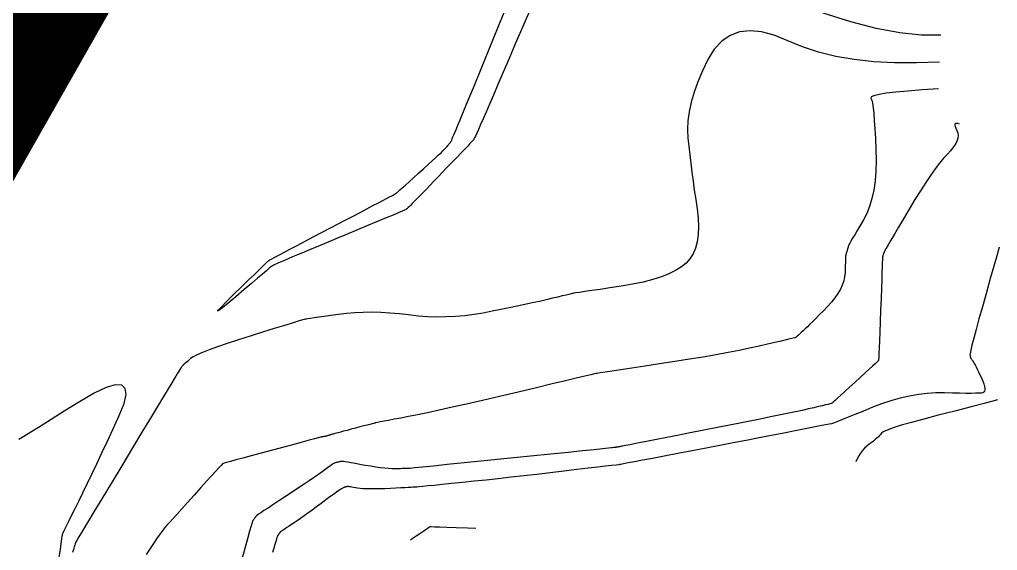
# Model space of a CAD drawing. Header units: metres. Extents: x 729358 to 732680, y 1423022 to 1426117.
# Drawn here: x 730789.4 to 730832.46, y 1425865.32 to 1425888.72 of the extents above; entities that cross this region are included whole.
import ezdxf

# ---------------------------------------------------------------- set-up
doc = ezdxf.new("R2010")
doc.units = ezdxf.units.M
doc.header["$MEASUREMENT"] = 0
doc.linetypes.add('PHANTOM', pattern=[2.5, 1.25, -0.25, 0.25, -0.25, 0.25, -0.25])
for name, color, linetype in [('36Bound', 6, 'PHANTOM'), ('CONTOUR', 59, 'Continuous'), ('INDEX-CON', 252, 'Continuous')]:
    doc.layers.add(name, color=color, linetype=linetype)

# ---------------------------------------------------------------- blocks, each defined once
blk = doc.blocks.new('ct 50 rai')
at = {"layer": 'CONTOUR'}
for points in [[(-172.054, 108.994), (-172.91, 108.994), (-173.855, 109.091), (-174.889, 109.285), (-176.012, 109.576), (-177.223, 109.963)], [(-190.108, 110.192), (-190.454, 109.382), (-190.772, 108.639), (-191.061, 107.965), (-191.32, 107.36), (-191.552, 106.822), (-191.754, 106.353), (-191.927, 105.953), (-192.077, 105.608), (-192.208, 105.308), (-192.32, 105.052), (-192.413, 104.84), (-192.487, 104.673), (-192.543, 104.55), (-192.58, 104.471), (-192.597, 104.436), (-192.606, 104.424), (-192.613, 104.412), (-192.62, 104.402), (-192.627, 104.392), (-192.632, 104.383), (-192.638, 104.375), (-192.643, 104.368), (-192.647, 104.362), (-192.665, 104.341), (-192.71, 104.292), (-192.783, 104.215), (-192.884, 104.109), (-193.013, 103.975), (-193.169, 103.812), (-193.353, 103.62), (-193.564, 103.4), (-193.784, 103.172), (-193.991, 102.956), (-194.187, 102.752), (-194.371, 102.561), (-194.543, 102.382), (-194.703, 102.215), (-194.851, 102.061), (-194.988, 101.919), (-195.111, 101.792), (-195.219, 101.68), (-195.311, 101.585), (-195.389, 101.506), (-195.451, 101.444), (-195.498, 101.397), (-195.529, 101.367), (-195.546, 101.352), (-195.555, 101.346), (-195.564, 101.34), (-195.573, 101.334), (-195.583, 101.327), (-195.593, 101.32), (-195.603, 101.313), (-195.613, 101.306), (-195.624, 101.299), (-195.666, 101.278), (-195.772, 101.232), (-195.94, 101.161), (-196.172, 101.063), (-196.467, 100.94), (-196.825, 100.791), (-197.246, 100.616), (-197.731, 100.415), (-198.227, 100.21), (-198.684, 100.02), (-199.102, 99.847), (-199.48, 99.689), (-199.818, 99.548), (-200.118, 99.423), (-200.377, 99.314), (-200.598, 99.221), (-200.787, 99.14), (-200.953, 99.07), (-201.095, 99.008), (-201.214, 98.957), (-201.309, 98.915), (-201.381, 98.883), (-201.43, 98.86), (-201.455, 98.847), (-201.468, 98.839), (-201.479, 98.832), (-201.49, 98.826), (-201.499, 98.821), (-201.506, 98.816), (-201.513, 98.812), (-201.518, 98.809), (-201.521, 98.807), (-201.549, 98.784), (-201.624, 98.72), (-201.748, 98.615), (-201.921, 98.468), (-202.142, 98.28), (-202.411, 98.051), (-202.729, 97.78), (-203.094, 97.468), (-203.437, 97.178), (-203.685, 96.975), (-203.838, 96.859), (-203.896, 96.829), (-203.859, 96.886), (-203.727, 97.029), (-203.5, 97.259), (-203.179, 97.576), (-202.832, 97.913), (-202.532, 98.206), (-202.277, 98.454), (-202.068, 98.657), (-201.904, 98.816), (-201.787, 98.93), (-201.715, 99), (-201.689, 99.025), (-201.685, 99.028), (-201.68, 99.031), (-201.674, 99.036), (-201.666, 99.041), (-201.658, 99.047), (-201.649, 99.054), (-201.639, 99.061), (-201.627, 99.07), (-201.592, 99.09), (-201.509, 99.136), (-201.381, 99.205), (-201.205, 99.299), (-200.982, 99.418), (-200.713, 99.561), (-200.397, 99.728), (-200.035, 99.919), (-199.654, 100.12), (-199.286, 100.314), (-198.93, 100.501), (-198.586, 100.682), (-198.253, 100.857), (-197.933, 101.025), (-197.624, 101.186), (-197.327, 101.341), (-197.054, 101.483), (-196.818, 101.607), (-196.617, 101.711), (-196.452, 101.797), (-196.323, 101.865), (-196.23, 101.913), (-196.172, 101.943), (-196.151, 101.954), (-196.148, 101.956), (-196.144, 101.959), (-196.141, 101.961), (-196.137, 101.963), (-196.133, 101.966), (-196.128, 101.968), (-196.124, 101.971), (-196.119, 101.974), (-196.114, 101.977), (-196.108, 101.981), (-196.102, 101.985), (-196.095, 101.99), (-196.088, 101.995), (-196.08, 102), (-196.071, 102.006), (-196.062, 102.012), (-196.053, 102.019), (-196.045, 102.025), (-196.037, 102.03), (-196.03, 102.035), (-196.024, 102.04), (-196.019, 102.043), (-196.014, 102.047), (-196.01, 102.05), (-195.992, 102.066), (-195.945, 102.108), (-195.869, 102.176), (-195.763, 102.27), (-195.629, 102.39), (-195.465, 102.537), (-195.273, 102.71), (-195.051, 102.908), (-194.827, 103.11), (-194.626, 103.292), (-194.449, 103.453), (-194.295, 103.595), (-194.165, 103.716), (-194.058, 103.816), (-193.975, 103.897), (-193.916, 103.957), (-193.871, 104.006), (-193.829, 104.05), (-193.793, 104.091), (-193.76, 104.128), (-193.731, 104.161), (-193.707, 104.19), (-193.687, 104.215), (-193.671, 104.236), (-193.658, 104.255), (-193.646, 104.271), (-193.636, 104.286), (-193.628, 104.298), (-193.621, 104.308), (-193.615, 104.316), (-193.611, 104.322), (-193.608, 104.326), (-193.602, 104.339), (-193.587, 104.374), (-193.563, 104.431), (-193.531, 104.508), (-193.489, 104.607), (-193.439, 104.728), (-193.38, 104.869), (-193.312, 105.032), (-193.214, 105.27), (-193.063, 105.637), (-192.86, 106.131), (-192.605, 106.754), (-192.297, 107.506), (-191.937, 108.385), (-191.525, 109.393), (-191.06, 110.53)], [(-172.145, 106.627), (-172.874, 106.58), (-173.5, 106.532), (-174.025, 106.484), (-174.449, 106.433), (-174.77, 106.382), (-174.991, 106.329), (-175.109, 106.275), (-175.126, 106.22), (-175.093, 106.136), (-175.061, 105.995), (-175.032, 105.798), (-175.003, 105.544), (-174.977, 105.233), (-174.952, 104.865), (-174.929, 104.441), (-174.907, 103.96), (-174.897, 103.466), (-174.91, 103.003), (-174.945, 102.569), (-175.002, 102.165), (-175.082, 101.792), (-175.184, 101.449), (-175.309, 101.136), (-175.456, 100.853), (-175.604, 100.602), (-175.733, 100.383), (-175.842, 100.197), (-175.933, 100.044), (-176.004, 99.923), (-176.055, 99.835), (-176.087, 99.779), (-176.1, 99.757), (-176.104, 99.747), (-176.109, 99.731), (-176.116, 99.71), (-176.125, 99.682), (-176.135, 99.648), (-176.147, 99.608), (-176.161, 99.562), (-176.176, 99.509), (-176.191, 99.457), (-176.205, 99.411), (-176.216, 99.372), (-176.225, 99.339), (-176.232, 99.312), (-176.236, 99.292), (-176.239, 99.278), (-176.24, 99.27), (-176.241, 99.255), (-176.242, 99.217), (-176.244, 99.158), (-176.247, 99.077), (-176.25, 98.974), (-176.255, 98.848), (-176.26, 98.701), (-176.266, 98.532), (-176.284, 98.351), (-176.324, 98.169), (-176.387, 97.984), (-176.472, 97.798), (-176.58, 97.611), (-176.711, 97.422), (-176.864, 97.231), (-177.04, 97.038), (-177.221, 96.852), (-177.388, 96.681), (-177.542, 96.524), (-177.683, 96.383), (-177.811, 96.256), (-177.926, 96.144), (-178.027, 96.047), (-178.116, 95.964), (-178.193, 95.893), (-178.259, 95.832), (-178.316, 95.78), (-178.363, 95.738), (-178.399, 95.704), (-178.426, 95.68), (-178.442, 95.666), (-178.449, 95.66), (-178.475, 95.654), (-178.551, 95.636), (-178.677, 95.607), (-178.852, 95.566), (-179.078, 95.514), (-179.353, 95.451), (-179.678, 95.376), (-180.053, 95.29), (-180.471, 95.197), (-180.926, 95.103), (-181.418, 95.007), (-181.948, 94.91), (-182.514, 94.811), (-183.117, 94.71), (-183.758, 94.608), (-184.435, 94.505), (-185.088, 94.407), (-185.654, 94.322), (-186.134, 94.25), (-186.527, 94.191), (-186.834, 94.144), (-187.055, 94.111), (-187.189, 94.091), (-187.237, 94.083), (-187.294, 94.069), (-187.458, 94.031), (-187.726, 93.967), (-188.101, 93.877), (-188.581, 93.763), (-189.167, 93.624), (-189.859, 93.459), (-190.656, 93.269), (-191.476, 93.075), (-192.234, 92.898), (-192.93, 92.737), (-193.565, 92.594), (-194.138, 92.467), (-194.649, 92.357), (-195.099, 92.263), (-195.487, 92.187), (-195.823, 92.123), (-196.115, 92.067), (-196.364, 92.019), (-196.569, 91.98), (-196.731, 91.949), (-196.849, 91.926), (-196.923, 91.911), (-196.955, 91.904), (-196.976, 91.899), (-197.023, 91.886), (-197.094, 91.868), (-197.19, 91.843), (-197.311, 91.811), (-197.457, 91.773), (-197.628, 91.728), (-197.823, 91.677), (-198.02, 91.626), (-198.195, 91.58), (-198.347, 91.54), (-198.478, 91.505), (-198.586, 91.477), (-198.672, 91.454), (-198.736, 91.436), (-198.778, 91.425), (-198.808, 91.416), (-198.838, 91.407), (-198.867, 91.399), (-198.896, 91.39), (-198.924, 91.381), (-198.951, 91.373), (-198.978, 91.364), (-199.004, 91.356), (-199.03, 91.347), (-199.056, 91.339), (-199.082, 91.332), (-199.109, 91.325), (-199.136, 91.319), (-199.164, 91.314), (-199.192, 91.308), (-199.22, 91.304), (-199.246, 91.3), (-199.269, 91.296), (-199.289, 91.293), (-199.305, 91.29), (-199.318, 91.288), (-199.327, 91.287), (-199.333, 91.286), (-199.335, 91.285), (-199.369, 91.276), (-199.47, 91.249), (-199.637, 91.204), (-199.872, 91.141), (-200.173, 91.06), (-200.541, 90.961), (-200.976, 90.845), (-201.477, 90.71), (-201.979, 90.575), (-202.415, 90.458), (-202.785, 90.359), (-203.09, 90.277), (-203.329, 90.212), (-203.501, 90.165), (-203.608, 90.136), (-203.65, 90.124), (-203.677, 90.1), (-203.742, 90.033), (-203.844, 89.922), (-203.985, 89.769), (-204.164, 89.574), (-204.38, 89.335), (-204.634, 89.054), (-204.926, 88.729), (-205.218, 88.404), (-205.474, 88.12), (-205.693, 87.877), (-205.875, 87.675), (-206.021, 87.514), (-206.13, 87.395), (-206.202, 87.316), (-206.237, 87.278), (-206.265, 87.245), (-206.313, 87.18), (-206.382, 87.083), (-206.472, 86.954), (-206.583, 86.792), (-206.715, 86.599), (-206.867, 86.373), (-207.04, 86.115)], [(-169.474, 99.648), (-169.583, 99.27), (-169.715, 98.811), (-169.868, 98.271), (-170.043, 97.651), (-170.218, 97.03), (-170.368, 96.489), (-170.494, 96.026), (-170.597, 95.643), (-170.675, 95.338), (-170.73, 95.113), (-170.76, 94.967), (-170.767, 94.901), (-170.762, 94.875), (-170.757, 94.852), (-170.753, 94.832), (-170.749, 94.815), (-170.746, 94.801), (-170.743, 94.79), (-170.741, 94.781), (-170.739, 94.776), (-170.736, 94.77), (-170.73, 94.76), (-170.722, 94.747), (-170.71, 94.73), (-170.695, 94.71), (-170.678, 94.686), (-170.657, 94.658), (-170.634, 94.627), (-170.606, 94.586), (-170.573, 94.531), (-170.535, 94.461), (-170.491, 94.376), (-170.442, 94.276), (-170.388, 94.162), (-170.328, 94.033), (-170.263, 93.889), (-170.203, 93.747), (-170.157, 93.622), (-170.126, 93.514), (-170.11, 93.424), (-170.108, 93.35), (-170.122, 93.295), (-170.15, 93.256), (-170.193, 93.235), (-170.263, 93.224), (-170.374, 93.216), (-170.525, 93.211), (-170.717, 93.209), (-170.948, 93.209), (-171.221, 93.213), (-171.533, 93.219), (-171.886, 93.229), (-172.262, 93.228), (-172.646, 93.204), (-173.036, 93.158), (-173.432, 93.088), (-173.836, 92.995), (-174.246, 92.88), (-174.663, 92.741), (-175.087, 92.579), (-175.488, 92.417), (-175.835, 92.276), (-176.13, 92.157), (-176.371, 92.059), (-176.559, 91.983), (-176.695, 91.928), (-176.777, 91.895), (-176.806, 91.883), (-176.808, 91.883), (-176.81, 91.882), (-176.812, 91.881), (-176.814, 91.881), (-176.816, 91.88), (-176.818, 91.88), (-176.82, 91.879), (-176.822, 91.879), (-176.857, 91.872), (-176.958, 91.852), (-177.126, 91.819), (-177.36, 91.773), (-177.66, 91.714), (-178.027, 91.642), (-178.461, 91.557), (-178.96, 91.459), (-179.5, 91.353), (-180.052, 91.245), (-180.616, 91.135), (-181.194, 91.024), (-181.784, 90.91), (-182.387, 90.794), (-183.003, 90.677), (-183.632, 90.557), (-184.227, 90.444), (-184.743, 90.346), (-185.18, 90.263), (-185.538, 90.195), (-185.816, 90.142), (-186.015, 90.104), (-186.136, 90.081), (-186.177, 90.073), (-186.178, 90.073), (-186.18, 90.073), (-186.181, 90.073), (-186.183, 90.072), (-186.186, 90.072), (-186.188, 90.072), (-186.191, 90.071), (-186.194, 90.071), (-186.234, 90.066), (-186.351, 90.052), (-186.544, 90.029), (-186.812, 89.997), (-187.157, 89.956), (-187.577, 89.906), (-188.073, 89.847), (-188.645, 89.779), (-189.249, 89.708), (-189.84, 89.639), (-190.418, 89.573), (-190.983, 89.51), (-191.535, 89.449), (-192.074, 89.391), (-192.601, 89.335), (-193.114, 89.282), (-193.59, 89.234), (-194.003, 89.192), (-194.353, 89.156), (-194.641, 89.127), (-194.866, 89.104), (-195.028, 89.087), (-195.128, 89.077), (-195.164, 89.074), (-195.17, 89.073), (-195.176, 89.073), (-195.182, 89.073), (-195.189, 89.073), (-195.196, 89.073), (-195.203, 89.073), (-195.211, 89.073), (-195.218, 89.074), (-195.242, 89.073), (-195.297, 89.071), (-195.384, 89.067), (-195.501, 89.061), (-195.651, 89.053), (-195.831, 89.044), (-196.043, 89.032), (-196.286, 89.019), (-196.535, 89.007), (-196.764, 88.999), (-196.974, 88.995), (-197.165, 88.995), (-197.335, 88.999), (-197.487, 89.007), (-197.619, 89.018), (-197.731, 89.034), (-197.828, 89.051), (-197.912, 89.065), (-197.984, 89.077), (-198.044, 89.087), (-198.091, 89.095), (-198.126, 89.1), (-198.15, 89.103), (-198.16, 89.103), (-198.166, 89.102), (-198.173, 89.101), (-198.18, 89.1), (-198.19, 89.098), (-198.2, 89.096), (-198.211, 89.094), (-198.224, 89.091), (-198.238, 89.088), (-198.254, 89.084), (-198.27, 89.08), (-198.286, 89.075), (-198.304, 89.069), (-198.322, 89.062), (-198.342, 89.055), (-198.362, 89.047), (-198.382, 89.038), (-198.416, 89.019), (-198.474, 88.982), (-198.556, 88.926), (-198.662, 88.85), (-198.793, 88.756), (-198.948, 88.644), (-199.127, 88.512), (-199.331, 88.362), (-199.54, 88.207), (-199.736, 88.063), (-199.92, 87.93), (-200.091, 87.808), (-200.248, 87.696), (-200.393, 87.595), (-200.525, 87.505), (-200.645, 87.426), (-200.751, 87.355), (-200.845, 87.293), (-200.925, 87.239), (-200.993, 87.193), (-201.049, 87.154), (-201.091, 87.124), (-201.12, 87.102), (-201.137, 87.088), (-201.147, 87.077), (-201.157, 87.067), (-201.166, 87.057), (-201.175, 87.047), (-201.183, 87.038), (-201.191, 87.028), (-201.199, 87.018), (-201.206, 87.009), (-201.213, 86.999), (-201.221, 86.987), (-201.228, 86.975), (-201.236, 86.96), (-201.244, 86.944), (-201.253, 86.927), (-201.261, 86.909), (-201.27, 86.889), (-201.284, 86.852), (-201.305, 86.783), (-201.336, 86.683), (-201.374, 86.55), (-201.422, 86.386), (-201.477, 86.189)]]:
    blk.add_lwpolyline(points, dxfattribs=at)
at = {"layer": 'INDEX-CON'}
for points in [[(-172.1, 107.81), (-173.121, 107.771), (-174.09, 107.776), (-175.005, 107.827), (-175.868, 107.922), (-176.676, 108.062), (-177.432, 108.247), (-178.134, 108.476), (-178.784, 108.751), (-179.383, 108.997), (-179.938, 109.144), (-180.446, 109.19), (-180.91, 109.136), (-181.327, 108.982), (-181.699, 108.728), (-182.026, 108.374), (-182.307, 107.919), (-182.546, 107.424), (-182.749, 106.946), (-182.915, 106.487), (-183.044, 106.046), (-183.136, 105.623), (-183.19, 105.218), (-183.208, 104.831), (-183.189, 104.463), (-183.15, 104.099), (-183.107, 103.728), (-183.061, 103.349), (-183.012, 102.962), (-182.959, 102.567), (-182.903, 102.164), (-182.844, 101.754), (-182.781, 101.335), (-182.732, 100.928), (-182.715, 100.552), (-182.728, 100.207), (-182.774, 99.893), (-182.85, 99.61), (-182.958, 99.358), (-183.097, 99.137), (-183.268, 98.948), (-183.475, 98.779), (-183.726, 98.622), (-184.019, 98.478), (-184.356, 98.345), (-184.735, 98.224), (-185.157, 98.115), (-185.622, 98.018), (-186.13, 97.932), (-186.627, 97.858), (-187.057, 97.793), (-187.422, 97.739), (-187.721, 97.694), (-187.953, 97.659), (-188.12, 97.634), (-188.22, 97.619), (-188.255, 97.613), (-188.274, 97.609), (-188.33, 97.595), (-188.423, 97.573), (-188.551, 97.543), (-188.716, 97.504), (-188.917, 97.456), (-189.154, 97.399), (-189.428, 97.334), (-189.726, 97.264), (-190.038, 97.193), (-190.365, 97.122), (-190.704, 97.049), (-191.058, 96.976), (-191.426, 96.901), (-191.807, 96.826), (-192.202, 96.75), (-192.605, 96.681), (-193.011, 96.629), (-193.418, 96.594), (-193.828, 96.575), (-194.24, 96.572), (-194.655, 96.587), (-195.071, 96.617), (-195.49, 96.664), (-195.906, 96.713), (-196.313, 96.749), (-196.712, 96.772), (-197.102, 96.781), (-197.484, 96.777), (-197.857, 96.761), (-198.222, 96.731), (-198.578, 96.688), (-198.909, 96.642), (-199.197, 96.601), (-199.443, 96.566), (-199.647, 96.537), (-199.807, 96.514), (-199.926, 96.496), (-200.002, 96.485), (-200.036, 96.479), (-200.084, 96.465), (-200.204, 96.429), (-200.395, 96.371), (-200.658, 96.29), (-200.993, 96.187), (-201.399, 96.061), (-201.876, 95.914), (-202.426, 95.744), (-202.979, 95.57), (-203.47, 95.409), (-203.897, 95.263), (-204.262, 95.131), (-204.563, 95.013), (-204.801, 94.908), (-204.976, 94.818), (-205.088, 94.742), (-205.164, 94.677), (-205.23, 94.62), (-205.285, 94.572), (-205.331, 94.533), (-205.367, 94.502), (-205.392, 94.48), (-205.408, 94.466), (-205.414, 94.461), (-205.415, 94.459), (-205.418, 94.456), (-205.422, 94.451), (-205.428, 94.444), (-205.435, 94.436), (-205.443, 94.426), (-205.453, 94.415), (-205.464, 94.402), (-205.479, 94.381), (-205.503, 94.346), (-205.535, 94.298), (-205.575, 94.235), (-205.623, 94.158), (-205.679, 94.067), (-205.743, 93.962), (-205.815, 93.843), (-205.918, 93.673), (-206.074, 93.415), (-206.283, 93.069), (-206.544, 92.635), (-206.859, 92.113), (-207.227, 91.504), (-207.647, 90.806), (-208.121, 90.02), (-208.59, 89.242), (-208.997, 88.566), (-209.342, 87.993), (-209.625, 87.522), (-209.846, 87.153), (-210.005, 86.888), (-210.102, 86.724), (-210.137, 86.663), (-210.141, 86.654), (-210.145, 86.645), (-210.149, 86.636), (-210.153, 86.627), (-210.156, 86.619), (-210.16, 86.611), (-210.163, 86.603), (-210.166, 86.596), (-210.173, 86.574), (-210.189, 86.522), (-210.212, 86.441), (-210.243, 86.331), (-210.283, 86.19)], [(-210.868, 85.985), (-210.822, 86.328), (-210.785, 86.597), (-210.758, 86.792), (-210.741, 86.913), (-210.733, 86.96), (-210.73, 86.969), (-210.727, 86.979), (-210.724, 86.989), (-210.721, 86.998), (-210.719, 87.007), (-210.716, 87.016), (-210.713, 87.025), (-210.711, 87.034), (-210.698, 87.064), (-210.663, 87.136), (-210.608, 87.251), (-210.531, 87.408), (-210.432, 87.608), (-210.313, 87.849), (-210.172, 88.134), (-210.01, 88.46), (-209.831, 88.823), (-209.639, 89.217), (-209.435, 89.642), (-209.219, 90.098), (-208.99, 90.584), (-208.748, 91.101), (-208.495, 91.65), (-208.228, 92.229), (-208.017, 92.758), (-207.929, 93.158), (-207.963, 93.429), (-208.121, 93.57), (-208.401, 93.581), (-208.805, 93.462), (-209.331, 93.214), (-209.98, 92.836), (-210.647, 92.421), (-211.225, 92.06), (-211.715, 91.755), (-212.117, 91.505), (-212.43, 91.309), (-212.655, 91.169)], [(-171.225, 105.075), (-171.302, 105.099), (-171.361, 105.106), (-171.403, 105.097), (-171.427, 105.071), (-171.434, 105.027), (-171.422, 104.968), (-171.394, 104.891), (-171.348, 104.797), (-171.306, 104.692), (-171.291, 104.579), (-171.303, 104.459), (-171.341, 104.331), (-171.406, 104.196), (-171.497, 104.053), (-171.615, 103.904), (-171.76, 103.746), (-171.924, 103.568), (-172.102, 103.353), (-172.292, 103.104), (-172.496, 102.818), (-172.713, 102.497), (-172.944, 102.14), (-173.187, 101.748), (-173.444, 101.32), (-173.691, 100.901), (-173.906, 100.535), (-174.09, 100.223), (-174.242, 99.964), (-174.362, 99.758), (-174.45, 99.606), (-174.507, 99.507), (-174.532, 99.461), (-174.54, 99.442), (-174.549, 99.422), (-174.557, 99.402), (-174.565, 99.381), (-174.573, 99.359), (-174.581, 99.336), (-174.588, 99.313), (-174.595, 99.29), (-174.601, 99.266), (-174.607, 99.244), (-174.612, 99.224), (-174.616, 99.204), (-174.618, 99.186), (-174.62, 99.169), (-174.621, 99.154), (-174.622, 99.14), (-174.622, 99.092), (-174.626, 98.978), (-174.632, 98.796), (-174.64, 98.547), (-174.652, 98.23), (-174.665, 97.846), (-174.681, 97.395), (-174.7, 96.877), (-174.719, 96.359), (-174.735, 95.91), (-174.75, 95.529), (-174.763, 95.217), (-174.773, 94.974), (-174.782, 94.799), (-174.788, 94.693), (-174.793, 94.655), (-174.812, 94.637), (-174.862, 94.591), (-174.944, 94.515), (-175.057, 94.411), (-175.202, 94.278), (-175.378, 94.116), (-175.585, 93.926), (-175.824, 93.706), (-176.063, 93.487), (-176.271, 93.297), (-176.447, 93.136), (-176.592, 93.003), (-176.706, 92.899), (-176.788, 92.825), (-176.839, 92.779), (-176.859, 92.762), (-176.879, 92.756), (-176.929, 92.744), (-177.009, 92.724), (-177.12, 92.698), (-177.261, 92.665), (-177.433, 92.625), (-177.635, 92.578), (-177.868, 92.525), (-178.155, 92.46), (-178.52, 92.382), (-178.962, 92.289), (-179.482, 92.183), (-180.079, 92.061), (-180.754, 91.926), (-181.507, 91.777), (-182.337, 91.613), (-183.156, 91.452), (-183.873, 91.311), (-184.489, 91.19), (-185.003, 91.089), (-185.416, 91.008), (-185.728, 90.947), (-185.939, 90.906), (-186.048, 90.885), (-186.103, 90.875), (-186.15, 90.866), (-186.191, 90.858), (-186.224, 90.852), (-186.249, 90.847), (-186.268, 90.843), (-186.279, 90.841), (-186.282, 90.841), (-186.283, 90.841), (-186.284, 90.84), (-186.287, 90.84), (-186.29, 90.84), (-186.294, 90.839), (-186.299, 90.838), (-186.305, 90.837), (-186.311, 90.836), (-186.321, 90.835), (-186.338, 90.833), (-186.361, 90.83), (-186.39, 90.826), (-186.425, 90.822), (-186.466, 90.817), (-186.514, 90.811), (-186.568, 90.805), (-186.69, 90.792), (-186.94, 90.766), (-187.318, 90.726), (-187.825, 90.674), (-188.46, 90.609), (-189.224, 90.531), (-190.117, 90.44), (-191.138, 90.336), (-192.155, 90.232), (-193.037, 90.143), (-193.784, 90.067), (-194.395, 90.004), (-194.871, 89.956), (-195.212, 89.921), (-195.417, 89.9), (-195.486, 89.893), (-195.489, 89.893), (-195.494, 89.893), (-195.501, 89.893), (-195.509, 89.894), (-195.52, 89.894), (-195.532, 89.895), (-195.547, 89.895), (-195.563, 89.896), (-195.585, 89.897), (-195.617, 89.897), (-195.658, 89.896), (-195.708, 89.894), (-195.767, 89.892), (-195.836, 89.888), (-195.914, 89.884), (-196.002, 89.88), (-196.105, 89.878), (-196.227, 89.882), (-196.371, 89.893), (-196.535, 89.909), (-196.719, 89.932), (-196.923, 89.961), (-197.148, 89.996), (-197.394, 90.037), (-197.633, 90.079), (-197.842, 90.115), (-198.018, 90.146), (-198.163, 90.17), (-198.276, 90.19), (-198.357, 90.203), (-198.407, 90.211), (-198.425, 90.214), (-198.43, 90.213), (-198.439, 90.211), (-198.452, 90.209), (-198.469, 90.205), (-198.491, 90.2), (-198.517, 90.195), (-198.547, 90.188), (-198.582, 90.18), (-198.617, 90.172), (-198.649, 90.165), (-198.677, 90.158), (-198.703, 90.152), (-198.725, 90.145), (-198.743, 90.14), (-198.759, 90.135), (-198.771, 90.13), (-198.787, 90.121), (-198.816, 90.102), (-198.856, 90.074), (-198.909, 90.037), (-198.973, 89.991), (-199.049, 89.936), (-199.138, 89.871), (-199.238, 89.797), (-199.357, 89.71), (-199.502, 89.607), (-199.673, 89.489), (-199.869, 89.355), (-200.091, 89.205), (-200.339, 89.039), (-200.613, 88.858), (-200.913, 88.66), (-201.206, 88.467), (-201.46, 88.3), (-201.676, 88.157), (-201.854, 88.04), (-201.993, 87.948), (-202.093, 87.881), (-202.154, 87.84), (-202.177, 87.823), (-202.182, 87.818), (-202.189, 87.81), (-202.198, 87.8), (-202.208, 87.786), (-202.221, 87.77), (-202.235, 87.751), (-202.252, 87.729), (-202.27, 87.704), (-202.289, 87.68), (-202.305, 87.657), (-202.32, 87.637), (-202.332, 87.619), (-202.342, 87.604), (-202.351, 87.591), (-202.357, 87.58), (-202.361, 87.571), (-202.377, 87.517), (-202.419, 87.37), (-202.487, 87.129), (-202.581, 86.794), (-202.701, 86.366), (-202.846, 85.844)], [(-169.553, 92.918), (-170.08, 92.773), (-170.706, 92.609), (-171.431, 92.427), (-172.159, 92.244), (-172.794, 92.078), (-173.337, 91.93), (-173.787, 91.801), (-174.144, 91.688), (-174.408, 91.594), (-174.58, 91.517), (-174.658, 91.458), (-174.695, 91.406), (-174.742, 91.352), (-174.797, 91.295), (-174.861, 91.234), (-174.934, 91.171), (-175.017, 91.105), (-175.109, 91.036), (-175.209, 90.964), (-175.312, 90.885), (-175.408, 90.795), (-175.499, 90.694), (-175.585, 90.581), (-175.664, 90.457), (-175.738, 90.322), (-175.797, 90.195)], [(-192.524, 87.249), (-192.888, 87.263), (-193.389, 87.282), (-193.8, 87.298), (-194.12, 87.31), (-194.351, 87.317), (-194.493, 87.321), (-194.544, 87.321), (-194.562, 87.312), (-194.603, 87.286), (-194.666, 87.244), (-194.752, 87.186), (-194.861, 87.111), (-194.993, 87.021), (-195.148, 86.915), (-195.326, 86.792), (-195.397, 86.743)]]:
    blk.add_lwpolyline(points, dxfattribs=at)

msp = doc.modelspace()

# ---------------------------------------------------------------- linework, layer by layer
at = {"layer": '36Bound', "const_width": 3.84}
msp.add_lwpolyline([(731089.287, 1424869.871), (731097.585, 1425120.068), (731110.411, 1425192.418), (731138.066, 1425349.107), (731186.636, 1425492.901), (731134.878, 1425523.957), (731220.888, 1425664.901), (730803.807, 1425911.355), (730764.779, 1425842.605), (730723.843, 1425770.493), (730682.741, 1425698.758), (730672.5, 1425703.906), (730659.078, 1425710.654), (730650.067, 1425715.184), (730455.778, 1425812.855), (730385.149, 1425653.569), (730390.362, 1425601.868), (730354.833, 1425374.706), (730264.082, 1425176.503), (730117.503, 1425088.872), (729994.076, 1425024.159), (729814.031, 1424892.64)], dxfattribs=at)

# ---------------------------------------------------------------- block references
msp.add_blockref('ct 50 rai', (731002.018, 1425779.034, 78))

doc.saveas('drawing.dxf')
